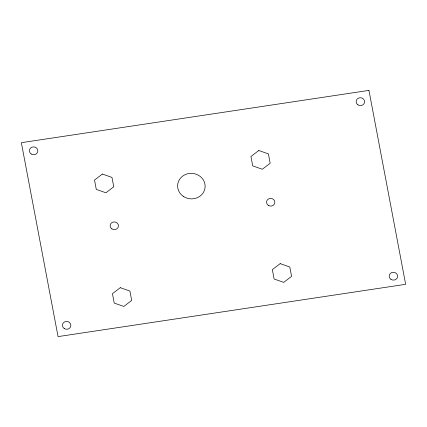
<?xml version="1.0" encoding="UTF-8"?>
<svg xmlns="http://www.w3.org/2000/svg" width="427" height="427" viewBox="0 0 427 427"><rect width="100%" height="100%" fill="white"/><g stroke="black" fill="none" stroke-linecap="round" stroke-linejoin="round"><path stroke-width="0.64" d="M102.357 174.04L94.516 180.039L96.288 189.412L105.907 192.785L113.747 186.786L111.975 177.413L102.357 174.04M258.778 150.507L250.937 156.512L252.709 165.884L262.327 169.257L270.168 163.258L268.396 153.88L258.778 150.507M120.291 287.691L112.45 293.691L114.222 303.063L123.841 306.437L131.681 300.437L129.909 291.065L120.291 287.691M280.187 263.635L272.346 269.634L274.118 279.007L283.736 282.38L291.577 276.381L289.805 267.008L280.187 263.635M368.949 90.391L21.35 142.682L58.051 336.609L405.65 284.318L368.949 90.391M183.471 196.468A13.771 12.762 5.2 0 0 205.083 187.405A13.771 12.762 5.2 0 0 185.558 174.467A13.771 12.762 5.2 0 0 183.471 196.468M111.901 228.899A4.169 3.859 5.2 0 0 118.439 226.155A4.169 3.859 5.2 0 0 112.536 222.243A4.169 3.859 5.2 0 0 111.901 228.899M268.321 205.366A4.169 3.859 5.2 0 0 274.86 202.622A4.169 3.859 5.2 0 0 268.951 198.71A4.169 3.859 5.2 0 0 268.321 205.366M31.182 153.998A4.238 3.928 5.2 0 0 37.832 151.206A4.238 3.928 5.2 0 0 31.822 147.224A4.238 3.928 5.2 0 0 31.182 153.998M64.215 328.534A4.238 3.928 5.2 0 0 70.861 325.742A4.238 3.928 5.2 0 0 64.856 321.761A4.238 3.928 5.2 0 0 64.215 328.534M390.956 279.375A4.238 3.928 5.2 0 0 397.606 276.589A4.238 3.928 5.2 0 0 391.596 272.607A4.238 3.928 5.2 0 0 390.956 279.375M357.927 104.839A4.238 3.928 5.2 0 0 364.578 102.053A4.238 3.928 5.2 0 0 358.568 98.071A4.238 3.928 5.2 0 0 357.927 104.839"/></g></svg>
